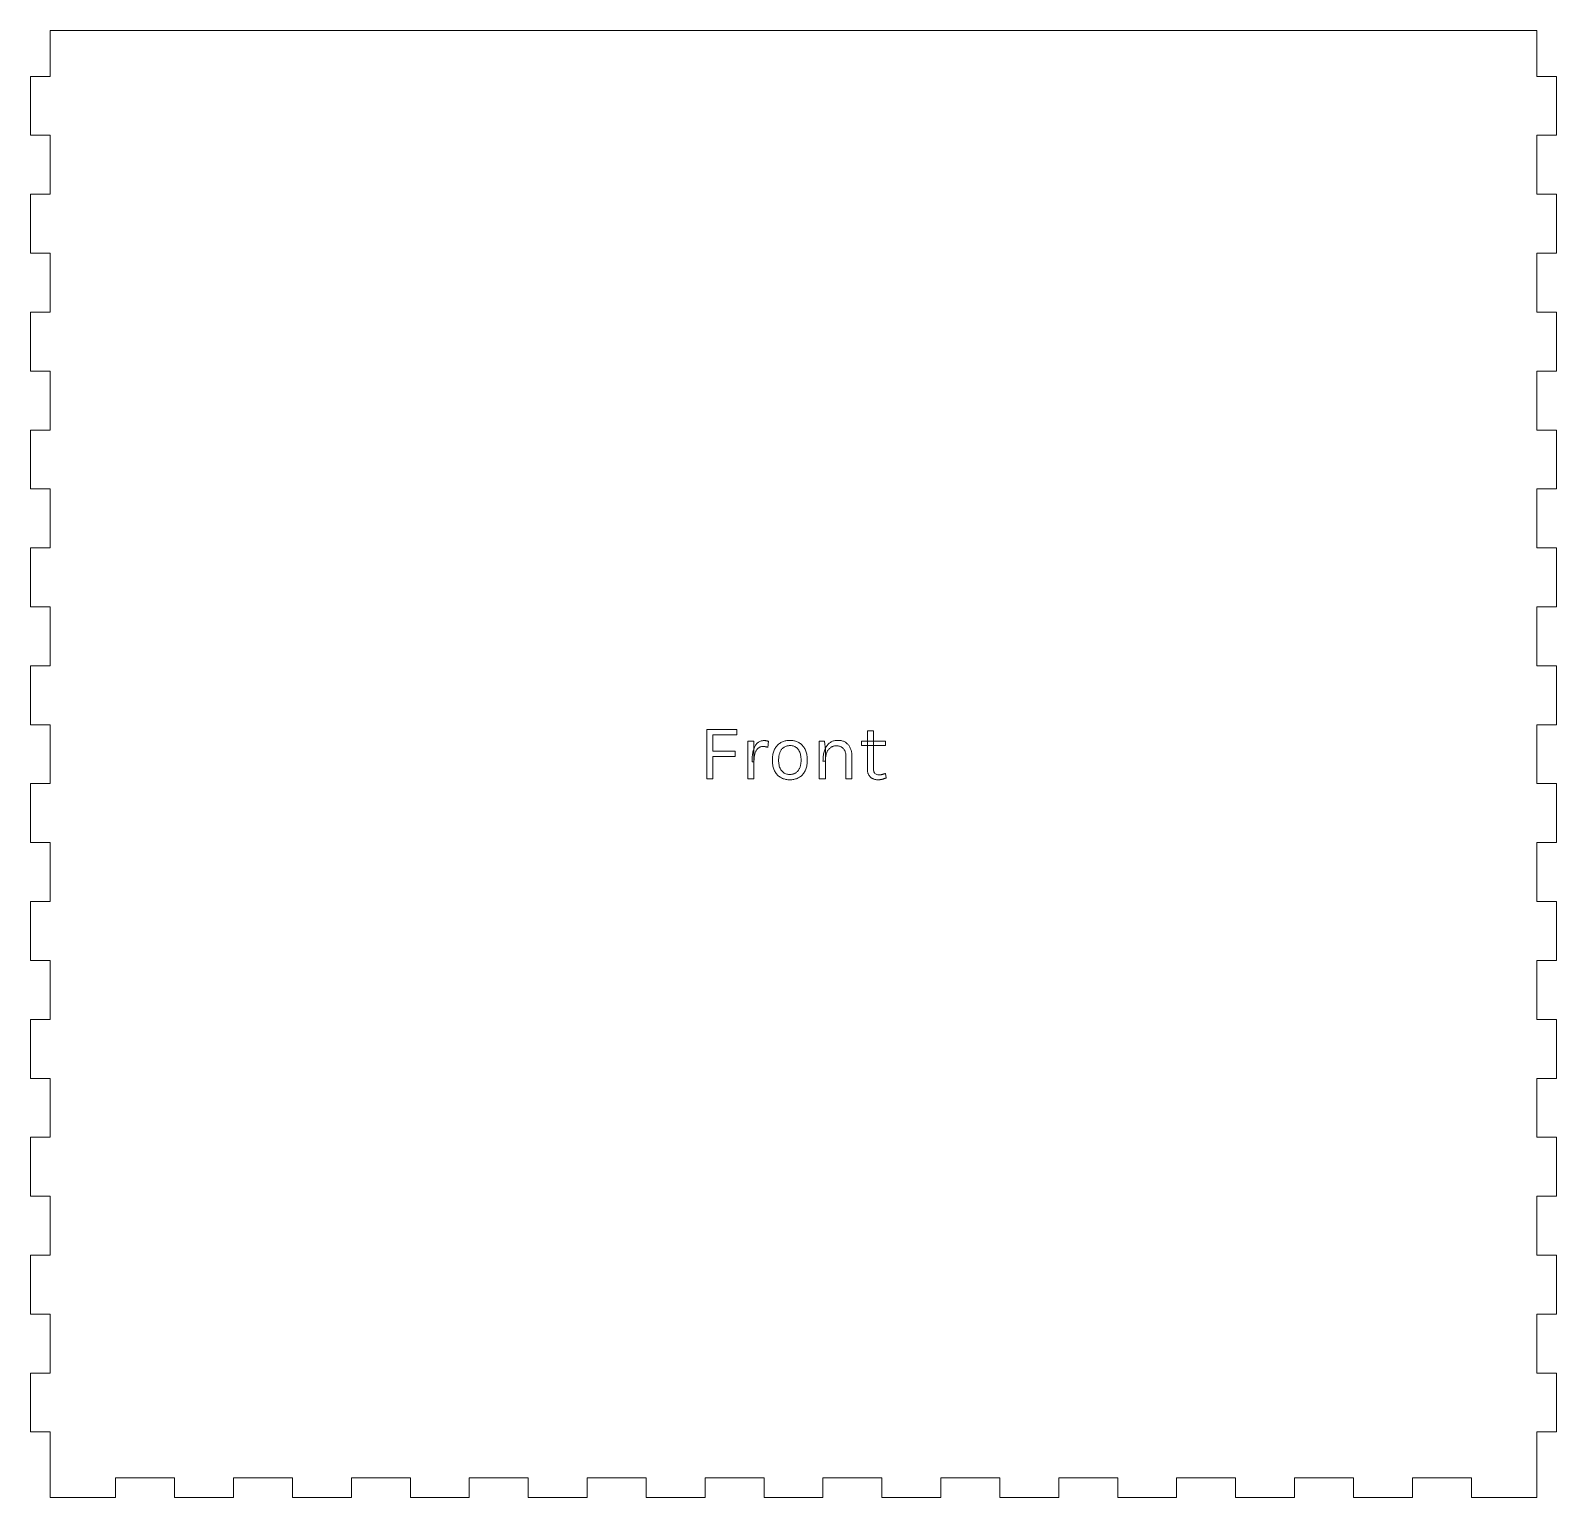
# Model space of a CAD drawing. Extents: x 0 to 665, y 0 to 451.
# Drawn here: x 0 to 233, y 0 to 224 of the extents above; entities that cross this region are included whole.
import ezdxf

# ---------------------------------------------------------------- set-up
doc = ezdxf.new("R2010")
doc.units = 0
doc.layers.get('0').update_dxf_attribs({"lineweight": 0})

msp = doc.modelspace()

# ---------------------------------------------------------------- linework, layer by layer
for p, q in [((230, 224), (3, 224)), ((3, 224), (3, 217)), ((230, 217), (230, 224)), ((3, 217), (0, 217)), ((0, 217), (0, 208)), ((233, 217), (230, 217)), ((233, 208), (233, 217)), ((0, 208), (3, 208)), ((3, 208), (3, 199)), ((230, 199), (230, 208)), ((230, 208), (233, 208)), ((3, 199), (0, 199)), ((0, 199), (0, 190)), ((233, 199), (230, 199)), ((233, 190), (233, 199)), ((0, 190), (3, 190)), ((3, 190), (3, 181)), ((230, 181), (230, 190)), ((230, 190), (233, 190)), ((3, 181), (0, 181)), ((0, 181), (0, 172)), ((233, 181), (230, 181)), ((233, 172), (233, 181)), ((0, 172), (3, 172)), ((3, 172), (3, 163)), ((230, 163), (230, 172)), ((230, 172), (233, 172)), ((3, 163), (0, 163)), ((0, 163), (0, 154)), ((233, 163), (230, 163)), ((233, 154), (233, 163)), ((0, 154), (3, 154)), ((3, 154), (3, 145)), ((230, 145), (230, 154)), ((230, 154), (233, 154)), ((3, 145), (0, 145)), ((0, 145), (0, 136)), ((233, 145), (230, 145)), ((233, 136), (233, 145)), ((0, 136), (3, 136)), ((3, 136), (3, 127)), ((230, 127), (230, 136)), ((230, 136), (233, 136)), ((3, 127), (0, 127)), ((0, 127), (0, 118)), ((233, 127), (230, 127)), ((233, 118), (233, 127)), ((0, 118), (3, 118)), ((3, 118), (3, 109)), ((103.243, 109.732), (103.243, 117.268)), ((103.243, 117.268), (107.827, 117.268)), ((107.827, 117.268), (107.827, 116.464)), ((127.789, 111.208), (127.789, 117.064)), ((127.789, 117.064), (128.713, 117.064)), ((128.713, 117.064), (128.713, 111.232)), ((230, 109), (230, 118)), ((230, 118), (233, 118)), ((107.827, 116.464), (104.179, 116.464)), ((104.179, 116.464), (104.179, 113.956)), ((109.531, 109.732), (109.531, 115.48)), ((109.531, 115.48), (110.467, 115.48)), ((110.389, 114.139), (110.433, 114.28)), ((110.433, 114.28), (110.481, 114.414)), ((110.467, 115.48), (110.467, 109.732)), ((110.481, 114.414), (110.533, 114.54)), ((110.533, 114.54), (110.588, 114.659)), ((110.588, 114.659), (110.648, 114.77)), ((110.648, 114.77), (110.711, 114.875)), ((110.711, 114.875), (110.779, 114.972)), ((110.779, 114.972), (110.85, 115.062)), ((110.889, 114.189), (110.839, 114.114)), ((110.85, 115.062), (110.925, 115.144)), ((110.943, 114.259), (110.889, 114.189)), ((110.925, 115.144), (111.004, 115.219)), ((111, 114.324), (110.943, 114.259)), ((111.061, 114.385), (111, 114.324)), ((111.004, 115.219), (111.087, 115.287)), ((111.125, 114.44), (111.061, 114.385)), ((111.087, 115.287), (111.173, 115.348)), ((111.194, 114.49), (111.125, 114.44)), ((111.173, 115.348), (111.263, 115.401)), ((111.266, 114.533), (111.194, 114.49)), ((111.263, 115.401), (111.356, 115.447)), ((111.342, 114.571), (111.266, 114.533)), ((111.422, 114.603), (111.342, 114.571)), ((111.356, 115.447), (111.453, 115.487)), ((111.507, 114.629), (111.422, 114.603)), ((111.453, 115.487), (111.554, 115.519)), ((111.595, 114.65), (111.507, 114.629)), ((111.554, 115.519), (111.658, 115.544)), ((111.687, 114.664), (111.595, 114.65)), ((111.658, 115.544), (111.765, 115.562)), ((111.783, 114.673), (111.687, 114.664)), ((111.765, 115.562), (111.876, 115.572)), ((111.883, 114.676), (111.783, 114.673)), ((111.876, 115.572), (111.991, 115.576)), ((111.915, 114.676), (111.883, 114.676)), ((111.883, 114.676), (111.883, 114.676)), ((111.947, 114.674), (111.915, 114.676)), ((111.98, 114.672), (111.947, 114.674)), ((112.015, 114.67), (111.98, 114.672)), ((111.991, 115.576), (111.991, 115.576)), ((111.991, 115.576), (112.029, 115.576)), ((112.049, 114.666), (112.015, 114.67)), ((112.029, 115.576), (112.066, 115.575)), ((112.085, 114.662), (112.049, 114.666)), ((112.066, 115.575), (112.103, 115.574)), ((112.122, 114.657), (112.085, 114.662)), ((112.103, 115.574), (112.139, 115.572)), ((112.159, 114.651), (112.122, 114.657)), ((112.139, 115.572), (112.175, 115.569)), ((112.198, 114.644), (112.159, 114.651)), ((112.175, 115.569), (112.21, 115.566)), ((112.237, 114.637), (112.198, 114.644)), ((112.21, 115.566), (112.244, 115.563)), ((112.276, 114.629), (112.237, 114.637)), ((112.244, 115.563), (112.277, 115.559)), ((112.315, 114.621), (112.276, 114.629)), ((112.277, 115.559), (112.31, 115.554)), ((112.31, 115.554), (112.342, 115.549)), ((112.353, 114.612), (112.315, 114.621)), ((112.342, 115.549), (112.374, 115.543)), ((112.391, 114.603), (112.353, 114.612)), ((112.374, 115.543), (112.406, 115.537)), ((112.427, 114.594), (112.391, 114.603)), ((112.406, 115.537), (112.438, 115.53)), ((112.464, 114.585), (112.427, 114.594)), ((112.438, 115.53), (112.47, 115.523)), ((112.499, 114.575), (112.464, 114.585)), ((112.47, 115.523), (112.502, 115.515)), ((112.535, 114.565), (112.499, 114.575)), ((112.502, 115.515), (112.534, 115.507)), ((112.534, 115.507), (112.566, 115.498)), ((112.569, 114.555), (112.535, 114.565)), ((112.566, 115.498), (112.598, 115.489)), ((112.603, 114.544), (112.569, 114.555)), ((112.598, 115.489), (112.631, 115.479)), ((112.663, 115.468), (112.603, 114.544)), ((112.631, 115.479), (112.663, 115.468)), ((112.663, 115.468), (112.663, 115.468)), ((113.551, 114.122), (113.617, 114.259)), ((113.617, 114.259), (113.689, 114.39)), ((113.689, 114.39), (113.766, 114.514)), ((113.766, 114.514), (113.849, 114.631)), ((113.849, 114.631), (113.936, 114.742)), ((113.936, 114.742), (114.029, 114.846)), ((114.029, 114.846), (114.126, 114.944)), ((114.126, 114.944), (114.229, 115.035)), ((114.229, 115.035), (114.337, 115.12)), ((114.337, 115.12), (114.45, 115.198)), ((114.45, 115.198), (114.568, 115.27)), ((114.568, 115.27), (114.69, 115.335)), ((114.677, 114.217), (114.621, 114.139)), ((114.738, 114.291), (114.677, 114.217)), ((114.69, 115.335), (114.816, 115.393)), ((114.803, 114.36), (114.738, 114.291)), ((114.871, 114.425), (114.803, 114.36)), ((114.816, 115.393), (114.945, 115.444)), ((114.942, 114.485), (114.871, 114.425)), ((115.018, 114.541), (114.942, 114.485)), ((114.945, 115.444), (115.078, 115.489)), ((115.097, 114.592), (115.018, 114.541)), ((115.078, 115.489), (115.214, 115.526)), ((115.18, 114.637), (115.097, 114.592)), ((115.266, 114.677), (115.18, 114.637)), ((115.214, 115.526), (115.353, 115.557)), ((115.356, 114.712), (115.266, 114.677)), ((115.353, 115.557), (115.496, 115.581)), ((115.449, 114.741), (115.356, 114.712)), ((115.546, 114.765), (115.449, 114.741)), ((115.496, 115.581), (115.642, 115.598)), ((115.647, 114.784), (115.546, 114.765)), ((115.642, 115.598), (115.792, 115.609)), ((115.75, 114.797), (115.647, 114.784)), ((115.858, 114.805), (115.75, 114.797)), ((115.792, 115.609), (115.945, 115.612)), ((115.969, 114.808), (115.858, 114.805)), ((115.945, 115.612), (115.945, 115.612)), ((115.945, 115.612), (116.097, 115.609)), ((116.133, 114.802), (115.969, 114.808)), ((115.969, 114.808), (115.969, 114.808)), ((116.097, 115.609), (116.246, 115.598)), ((116.288, 114.784), (116.133, 114.802)), ((116.246, 115.598), (116.391, 115.581)), ((116.436, 114.755), (116.288, 114.784)), ((116.391, 115.581), (116.533, 115.557)), ((116.575, 114.713), (116.436, 114.755)), ((116.533, 115.557), (116.672, 115.526)), ((116.706, 114.66), (116.575, 114.713)), ((116.672, 115.526), (116.807, 115.489)), ((116.828, 114.595), (116.706, 114.66)), ((116.807, 115.489), (116.939, 115.444)), ((116.942, 114.518), (116.828, 114.595)), ((116.939, 115.444), (117.068, 115.393)), ((117.048, 114.43), (116.942, 114.518)), ((117.146, 114.329), (117.048, 114.43)), ((117.068, 115.393), (117.194, 115.335)), ((117.235, 114.217), (117.146, 114.329)), ((117.194, 115.335), (117.316, 115.27)), ((117.316, 114.094), (117.235, 114.217)), ((117.316, 115.27), (117.434, 115.198)), ((117.434, 115.198), (117.547, 115.12)), ((117.547, 115.12), (117.655, 115.035)), ((117.655, 115.035), (117.757, 114.944)), ((117.757, 114.944), (117.855, 114.846)), ((117.855, 114.846), (117.947, 114.742)), ((117.947, 114.742), (118.034, 114.631)), ((118.034, 114.631), (118.116, 114.514)), ((118.116, 114.514), (118.192, 114.39)), ((118.192, 114.39), (118.264, 114.259)), ((118.264, 114.259), (118.33, 114.122)), ((120.427, 109.732), (120.427, 115.468)), ((120.427, 115.468), (121.231, 115.468)), ((121.231, 115.468), (121.363, 114.148)), ((121.267, 114.154), (121.322, 114.292)), ((121.322, 114.292), (121.382, 114.424)), ((121.382, 114.424), (121.447, 114.549)), ((121.447, 114.549), (121.517, 114.667)), ((121.517, 114.667), (121.592, 114.779)), ((121.592, 114.779), (121.671, 114.884)), ((121.671, 114.884), (121.756, 114.982)), ((121.756, 114.982), (121.845, 115.074)), ((121.874, 114.238), (121.814, 114.159)), ((121.845, 115.074), (121.939, 115.159)), ((121.938, 114.311), (121.874, 114.238)), ((122.005, 114.379), (121.938, 114.311)), ((121.939, 115.159), (122.038, 115.237)), ((122.075, 114.443), (122.005, 114.379)), ((122.038, 115.237), (122.142, 115.308)), ((122.149, 114.502), (122.075, 114.443)), ((122.142, 115.308), (122.25, 115.372)), ((122.226, 114.556), (122.149, 114.502)), ((122.306, 114.604), (122.226, 114.556)), ((122.25, 115.372), (122.362, 115.428)), ((122.388, 114.646), (122.306, 114.604)), ((122.362, 115.428), (122.479, 115.477)), ((122.473, 114.682), (122.388, 114.646)), ((122.561, 114.713), (122.473, 114.682)), ((122.479, 115.477), (122.6, 115.518)), ((122.652, 114.739), (122.561, 114.713)), ((122.6, 115.518), (122.725, 115.552)), ((122.746, 114.759), (122.652, 114.739)), ((122.725, 115.552), (122.855, 115.578)), ((122.842, 114.773), (122.746, 114.759)), ((122.941, 114.781), (122.842, 114.773)), ((122.855, 115.578), (122.989, 115.597)), ((123.043, 114.784), (122.941, 114.781)), ((122.989, 115.597), (123.128, 115.608)), ((123.176, 114.78), (123.043, 114.784)), ((123.043, 114.784), (123.043, 114.784)), ((123.128, 115.608), (123.271, 115.612)), ((123.303, 114.767), (123.176, 114.78)), ((123.271, 115.612), (123.271, 115.612)), ((123.271, 115.612), (123.405, 115.609)), ((123.424, 114.745), (123.303, 114.767)), ((123.405, 115.609), (123.534, 115.6)), ((123.54, 114.715), (123.424, 114.745)), ((123.534, 115.6), (123.66, 115.585)), ((123.65, 114.677), (123.54, 114.715)), ((123.754, 114.63), (123.65, 114.677)), ((123.66, 115.585), (123.782, 115.564)), ((123.853, 114.574), (123.754, 114.63)), ((123.782, 115.564), (123.9, 115.536)), ((123.945, 114.509), (123.853, 114.574)), ((123.9, 115.536), (124.014, 115.503)), ((124.033, 114.437), (123.945, 114.509)), ((124.014, 115.503), (124.125, 115.464)), ((124.114, 114.355), (124.033, 114.437)), ((124.189, 114.265), (124.114, 114.355)), ((124.125, 115.464), (124.231, 115.418)), ((124.255, 114.168), (124.189, 114.265)), ((124.231, 115.418), (124.333, 115.367)), ((124.333, 115.367), (124.432, 115.309)), ((124.432, 115.309), (124.526, 115.246)), ((124.526, 115.246), (124.616, 115.177)), ((124.616, 115.177), (124.702, 115.104)), ((124.702, 115.104), (124.782, 115.025)), ((124.782, 115.025), (124.859, 114.941)), ((124.859, 114.941), (124.931, 114.851)), ((124.931, 114.851), (124.998, 114.757)), ((124.998, 114.757), (125.061, 114.657)), ((125.061, 114.657), (125.119, 114.552)), ((125.119, 114.552), (125.173, 114.442)), ((125.173, 114.442), (125.222, 114.327)), ((125.222, 114.327), (125.266, 114.208)), ((125.266, 114.208), (125.305, 114.085)), ((126.865, 114.82), (126.865, 115.468)), ((126.865, 115.468), (130.525, 115.468)), ((130.525, 114.82), (126.865, 114.82)), ((130.525, 115.468), (130.525, 114.82)), ((130.525, 114.82), (130.525, 114.82)), ((104.179, 113.956), (107.575, 113.956)), ((107.575, 113.152), (104.179, 113.152)), ((104.179, 113.152), (104.179, 109.732)), ((107.575, 113.956), (107.575, 113.152)), ((110.179, 112.324), (110.181, 112.539)), ((110.467, 112.324), (110.179, 112.324)), ((110.181, 112.539), (110.187, 112.746)), ((110.187, 112.746), (110.198, 112.946)), ((110.198, 112.946), (110.213, 113.139)), ((110.213, 113.139), (110.231, 113.324)), ((110.231, 113.324), (110.255, 113.502)), ((110.255, 113.502), (110.282, 113.672)), ((110.282, 113.672), (110.313, 113.835)), ((110.313, 113.835), (110.349, 113.991)), ((110.349, 113.991), (110.389, 114.139)), ((110.468, 112.465), (110.467, 112.324)), ((110.467, 112.324), (110.467, 112.324)), ((110.467, 112.324), (110.467, 112.324)), ((110.473, 112.602), (110.468, 112.465)), ((110.48, 112.736), (110.473, 112.602)), ((110.49, 112.865), (110.48, 112.736)), ((110.502, 112.992), (110.49, 112.865)), ((110.518, 113.114), (110.502, 112.992)), ((110.536, 113.232), (110.518, 113.114)), ((110.557, 113.347), (110.536, 113.232)), ((110.581, 113.459), (110.557, 113.347)), ((110.608, 113.566), (110.581, 113.459)), ((110.638, 113.669), (110.608, 113.566)), ((110.671, 113.768), (110.638, 113.669)), ((110.708, 113.861), (110.671, 113.768)), ((110.748, 113.95), (110.708, 113.861)), ((110.792, 114.035), (110.748, 113.95)), ((110.839, 114.114), (110.792, 114.035)), ((113.269, 112.6), (113.272, 112.795)), ((113.272, 112.406), (113.269, 112.6)), ((113.269, 112.6), (113.269, 112.6)), ((113.272, 112.795), (113.283, 112.983)), ((113.283, 112.219), (113.272, 112.406)), ((113.283, 112.983), (113.3, 113.165)), ((113.3, 112.038), (113.283, 112.219)), ((113.3, 113.165), (113.325, 113.341)), ((113.325, 111.863), (113.3, 112.038)), ((113.325, 113.341), (113.356, 113.51)), ((113.356, 111.694), (113.325, 111.863)), ((113.356, 113.51), (113.394, 113.672)), ((113.394, 113.672), (113.44, 113.829)), ((113.44, 113.829), (113.492, 113.979)), ((113.492, 113.979), (113.551, 114.122)), ((114.231, 112.735), (114.229, 112.6)), ((114.229, 112.6), (114.229, 112.6)), ((114.229, 112.6), (114.233, 112.401)), ((114.237, 112.866), (114.231, 112.735)), ((114.233, 112.401), (114.246, 112.211)), ((114.247, 112.993), (114.237, 112.866)), ((114.246, 112.211), (114.268, 112.03)), ((114.261, 113.117), (114.247, 112.993)), ((114.279, 113.237), (114.261, 113.117)), ((114.268, 112.03), (114.298, 111.856)), ((114.301, 113.353), (114.279, 113.237)), ((114.298, 111.856), (114.336, 111.692)), ((114.327, 113.465), (114.301, 113.353)), ((114.358, 113.573), (114.327, 113.465)), ((114.392, 113.678), (114.358, 113.573)), ((114.43, 113.779), (114.392, 113.678)), ((114.472, 113.876), (114.43, 113.779)), ((114.518, 113.968), (114.472, 113.876)), ((114.567, 114.055), (114.518, 113.968)), ((114.621, 114.139), (114.567, 114.055)), ((117.388, 113.963), (117.316, 114.094)), ((117.452, 113.823), (117.388, 113.963)), ((117.508, 113.675), (117.452, 113.823)), ((117.555, 113.517), (117.508, 113.675)), ((117.593, 113.351), (117.555, 113.517)), ((117.563, 111.742), (117.589, 111.853)), ((117.589, 111.853), (117.611, 111.969)), ((117.623, 113.176), (117.593, 113.351)), ((117.611, 111.969), (117.629, 112.087)), ((117.644, 112.993), (117.623, 113.176)), ((117.629, 112.087), (117.643, 112.21)), ((117.643, 112.21), (117.653, 112.336)), ((117.657, 112.801), (117.644, 112.993)), ((117.653, 112.336), (117.659, 112.466)), ((117.661, 112.6), (117.657, 112.801)), ((117.659, 112.466), (117.661, 112.6)), ((117.661, 112.6), (117.661, 112.6)), ((118.33, 114.122), (118.388, 113.979)), ((118.388, 113.979), (118.44, 113.829)), ((118.44, 113.829), (118.485, 113.672)), ((118.485, 113.672), (118.523, 113.51)), ((118.523, 113.51), (118.554, 113.341)), ((118.554, 111.863), (118.523, 111.694)), ((118.554, 113.341), (118.578, 113.165)), ((118.578, 112.038), (118.554, 111.863)), ((118.578, 113.165), (118.595, 112.983)), ((118.595, 112.219), (118.578, 112.038)), ((118.595, 112.983), (118.606, 112.795)), ((118.606, 112.406), (118.595, 112.219)), ((118.606, 112.795), (118.609, 112.6)), ((118.609, 112.6), (118.606, 112.406)), ((118.609, 112.6), (118.609, 112.6)), ((121.003, 112.444), (121.006, 112.641)), ((121.363, 112.444), (121.003, 112.444)), ((121.006, 112.641), (121.014, 112.833)), ((121.014, 112.833), (121.027, 113.019)), ((121.027, 113.019), (121.045, 113.199)), ((121.045, 113.199), (121.069, 113.373)), ((121.069, 113.373), (121.098, 113.541)), ((121.098, 113.541), (121.132, 113.703)), ((121.132, 113.703), (121.172, 113.859)), ((121.172, 113.859), (121.217, 114.009)), ((121.217, 114.009), (121.267, 114.154)), ((121.363, 114.148), (121.363, 109.732)), ((121.365, 112.587), (121.363, 112.444)), ((121.363, 112.444), (121.363, 112.444)), ((121.371, 112.726), (121.365, 112.587)), ((121.381, 112.862), (121.371, 112.726)), ((121.396, 112.993), (121.381, 112.862)), ((121.414, 113.12), (121.396, 112.993)), ((121.436, 113.243), (121.414, 113.12)), ((121.463, 113.362), (121.436, 113.243)), ((121.494, 113.477), (121.463, 113.362)), ((121.528, 113.588), (121.494, 113.477)), ((121.567, 113.695), (121.528, 113.588)), ((121.61, 113.798), (121.567, 113.695)), ((121.656, 113.895), (121.61, 113.798)), ((121.705, 113.988), (121.656, 113.895)), ((121.758, 114.076), (121.705, 113.988)), ((121.814, 114.159), (121.758, 114.076)), ((124.314, 114.062), (124.255, 114.168)), ((124.366, 113.949), (124.314, 114.062)), ((124.409, 113.828), (124.366, 113.949)), ((124.444, 113.699), (124.409, 113.828)), ((124.472, 113.562), (124.444, 113.699)), ((124.491, 113.417), (124.472, 113.562)), ((124.503, 113.264), (124.491, 113.417)), ((124.507, 113.104), (124.503, 113.264)), ((124.507, 109.732), (124.507, 113.104)), ((125.305, 114.085), (125.338, 113.957)), ((125.338, 113.957), (125.367, 113.826)), ((125.367, 113.826), (125.39, 113.69)), ((125.39, 113.69), (125.408, 113.549)), ((125.408, 113.549), (125.421, 113.405)), ((125.421, 113.405), (125.428, 113.257)), ((125.428, 113.257), (125.431, 113.104)), ((125.431, 113.104), (125.431, 113.104)), ((125.431, 113.104), (125.431, 109.732)), ((104.179, 109.732), (103.243, 109.732)), ((104.179, 109.732), (104.179, 109.732)), ((110.467, 109.732), (109.531, 109.732)), ((110.467, 109.732), (110.467, 109.732)), ((113.394, 111.532), (113.356, 111.694)), ((113.44, 111.375), (113.394, 111.532)), ((113.492, 111.225), (113.44, 111.375)), ((113.551, 111.082), (113.492, 111.225)), ((113.617, 110.944), (113.551, 111.082)), ((113.689, 110.813), (113.617, 110.944)), ((113.766, 110.688), (113.689, 110.813)), ((113.849, 110.57), (113.766, 110.688)), ((113.936, 110.459), (113.849, 110.57)), ((114.029, 110.355), (113.936, 110.459)), ((114.126, 110.256), (114.029, 110.355)), ((114.229, 110.165), (114.126, 110.256)), ((114.337, 110.08), (114.229, 110.165)), ((114.336, 111.692), (114.383, 111.535)), ((114.45, 110.002), (114.337, 110.08)), ((114.383, 111.535), (114.439, 111.388)), ((114.439, 111.388), (114.504, 111.248)), ((114.568, 109.93), (114.45, 110.002)), ((114.504, 111.248), (114.576, 111.117)), ((114.69, 109.865), (114.568, 109.93)), ((114.576, 111.117), (114.658, 110.995)), ((114.658, 110.995), (114.748, 110.883)), ((114.816, 109.807), (114.69, 109.865)), ((114.748, 110.883), (114.846, 110.782)), ((114.945, 109.756), (114.816, 109.807)), ((114.846, 110.782), (114.952, 110.694)), ((115.078, 109.711), (114.945, 109.756)), ((114.952, 110.694), (115.066, 110.617)), ((115.066, 110.617), (115.188, 110.552)), ((115.214, 109.674), (115.078, 109.711)), ((115.188, 110.552), (115.319, 110.499)), ((115.353, 109.643), (115.214, 109.674)), ((115.319, 110.499), (115.457, 110.457)), ((115.496, 109.619), (115.353, 109.643)), ((115.457, 110.457), (115.604, 110.428)), ((115.642, 109.602), (115.496, 109.619)), ((115.604, 110.428), (115.758, 110.41)), ((115.792, 109.591), (115.642, 109.602)), ((115.758, 110.41), (115.921, 110.404)), ((115.945, 109.588), (115.792, 109.591)), ((115.921, 110.404), (116.031, 110.407)), ((115.921, 110.404), (115.921, 110.404)), ((115.921, 110.404), (115.921, 110.404)), ((116.097, 109.591), (115.945, 109.588)), ((115.945, 109.588), (115.945, 109.588)), ((115.945, 109.588), (115.945, 109.588)), ((116.031, 110.407), (116.137, 110.415)), ((116.246, 109.602), (116.097, 109.591)), ((116.137, 110.415), (116.241, 110.428)), ((116.241, 110.428), (116.341, 110.447)), ((116.391, 109.619), (116.246, 109.602)), ((116.341, 110.447), (116.437, 110.471)), ((116.533, 109.643), (116.391, 109.619)), ((116.437, 110.471), (116.53, 110.5)), ((116.53, 110.5), (116.62, 110.535)), ((116.672, 109.674), (116.533, 109.643)), ((116.62, 110.535), (116.706, 110.575)), ((116.807, 109.711), (116.672, 109.674)), ((116.706, 110.575), (116.789, 110.62)), ((116.789, 110.62), (116.869, 110.671)), ((116.939, 109.756), (116.807, 109.711)), ((116.869, 110.671), (116.945, 110.727)), ((117.068, 109.807), (116.939, 109.756)), ((116.945, 110.727), (117.017, 110.787)), ((117.017, 110.787), (117.086, 110.851)), ((117.194, 109.865), (117.068, 109.807)), ((117.086, 110.851), (117.151, 110.921)), ((117.151, 110.921), (117.212, 110.994)), ((117.316, 109.93), (117.194, 109.865)), ((117.212, 110.994), (117.269, 111.072)), ((117.269, 111.072), (117.322, 111.155)), ((117.434, 110.002), (117.316, 109.93)), ((117.322, 111.155), (117.372, 111.242)), ((117.372, 111.242), (117.418, 111.334)), ((117.418, 111.334), (117.46, 111.43)), ((117.547, 110.08), (117.434, 110.002)), ((117.46, 111.43), (117.498, 111.53)), ((117.498, 111.53), (117.532, 111.634)), ((117.532, 111.634), (117.563, 111.742)), ((117.655, 110.165), (117.547, 110.08)), ((117.757, 110.256), (117.655, 110.165)), ((117.855, 110.355), (117.757, 110.256)), ((117.947, 110.459), (117.855, 110.355)), ((118.034, 110.57), (117.947, 110.459)), ((118.116, 110.688), (118.034, 110.57)), ((118.192, 110.813), (118.116, 110.688)), ((118.264, 110.944), (118.192, 110.813)), ((118.33, 111.082), (118.264, 110.944)), ((118.388, 111.225), (118.33, 111.082)), ((118.44, 111.375), (118.388, 111.225)), ((118.485, 111.532), (118.44, 111.375)), ((118.523, 111.694), (118.485, 111.532)), ((121.363, 109.732), (120.427, 109.732)), ((121.363, 109.732), (121.363, 109.732)), ((125.431, 109.732), (124.507, 109.732)), ((125.431, 109.732), (125.431, 109.732)), ((127.791, 111.102), (127.789, 111.208)), ((127.789, 111.208), (127.789, 111.208)), ((127.798, 110.999), (127.791, 111.102)), ((127.808, 110.9), (127.798, 110.999)), ((127.824, 110.805), (127.808, 110.9)), ((127.843, 110.713), (127.824, 110.805)), ((127.867, 110.625), (127.843, 110.713)), ((127.895, 110.54), (127.867, 110.625)), ((127.927, 110.459), (127.895, 110.54)), ((127.964, 110.382), (127.927, 110.459)), ((128.005, 110.308), (127.964, 110.382)), ((128.05, 110.238), (128.005, 110.308)), ((128.098, 110.171), (128.05, 110.238)), ((128.149, 110.108), (128.098, 110.171)), ((128.203, 110.049), (128.149, 110.108)), ((128.26, 109.993), (128.203, 110.049)), ((128.32, 109.941), (128.26, 109.993)), ((128.384, 109.892), (128.32, 109.941)), ((128.45, 109.847), (128.384, 109.892)), ((128.52, 109.806), (128.45, 109.847)), ((128.593, 109.768), (128.52, 109.806)), ((128.668, 109.734), (128.593, 109.768)), ((128.746, 109.703), (128.668, 109.734)), ((128.713, 111.232), (128.721, 111.063)), ((128.721, 111.063), (128.746, 110.912)), ((128.746, 110.912), (128.788, 110.779)), ((128.825, 109.676), (128.746, 109.703)), ((128.788, 110.779), (128.845, 110.664)), ((128.906, 109.653), (128.825, 109.676)), ((128.845, 110.664), (128.92, 110.566)), ((128.989, 109.633), (128.906, 109.653)), ((128.92, 110.566), (129.011, 110.486)), ((129.074, 109.617), (128.989, 109.633)), ((129.011, 110.486), (129.119, 110.424)), ((129.161, 109.604), (129.074, 109.617)), ((129.119, 110.424), (129.243, 110.38)), ((129.25, 109.595), (129.161, 109.604)), ((129.243, 110.38), (129.384, 110.353)), ((129.34, 109.59), (129.25, 109.595)), ((129.433, 109.588), (129.34, 109.59)), ((129.384, 110.353), (129.541, 110.344)), ((129.498, 109.589), (129.433, 109.588)), ((129.433, 109.588), (129.433, 109.588)), ((129.433, 109.588), (129.433, 109.588)), ((129.562, 109.591), (129.498, 109.589)), ((129.541, 110.344), (129.59, 110.345)), ((129.541, 110.344), (129.541, 110.344)), ((129.626, 109.596), (129.562, 109.591)), ((129.59, 110.345), (129.639, 110.346)), ((129.689, 109.601), (129.626, 109.596)), ((129.639, 110.346), (129.687, 110.349)), ((129.687, 110.349), (129.735, 110.353)), ((129.752, 109.609), (129.689, 109.601)), ((129.735, 110.353), (129.783, 110.358)), ((129.814, 109.618), (129.752, 109.609)), ((129.783, 110.358), (129.831, 110.363)), ((129.876, 109.629), (129.814, 109.618)), ((129.831, 110.363), (129.878, 110.37)), ((129.938, 109.642), (129.876, 109.629)), ((129.878, 110.37), (129.925, 110.379)), ((129.925, 110.379), (129.972, 110.388)), ((129.999, 109.656), (129.938, 109.642)), ((129.972, 110.388), (130.018, 110.398)), ((130.06, 109.672), (129.999, 109.656)), ((130.018, 110.398), (130.065, 110.409)), ((130.121, 109.689), (130.06, 109.672)), ((130.065, 110.409), (130.113, 110.422)), ((130.113, 110.422), (130.162, 110.435)), ((130.181, 109.708), (130.121, 109.689)), ((130.162, 110.435), (130.212, 110.45)), ((130.242, 109.727), (130.181, 109.708)), ((130.212, 110.45), (130.263, 110.466)), ((130.303, 109.747), (130.242, 109.727)), ((130.263, 110.466), (130.316, 110.482)), ((130.364, 109.768), (130.303, 109.747)), ((130.316, 110.482), (130.369, 110.5)), ((130.425, 109.79), (130.364, 109.768)), ((130.369, 110.5), (130.424, 110.519)), ((130.424, 110.519), (130.48, 110.539)), ((130.486, 109.813), (130.425, 109.79)), ((130.48, 110.539), (130.537, 110.56)), ((130.547, 109.837), (130.486, 109.813)), ((130.537, 110.56), (130.537, 110.56)), ((130.537, 110.56), (130.669, 109.888)), ((130.608, 109.862), (130.547, 109.837)), ((130.669, 109.888), (130.608, 109.862)), ((3, 109), (0, 109)), ((0, 109), (0, 100)), ((233, 109), (230, 109)), ((233, 100), (233, 109)), ((0, 100), (3, 100)), ((3, 100), (3, 91)), ((230, 91), (230, 100)), ((230, 100), (233, 100)), ((3, 91), (0, 91)), ((0, 91), (0, 82)), ((233, 91), (230, 91)), ((233, 82), (233, 91)), ((0, 82), (3, 82)), ((3, 82), (3, 73)), ((230, 73), (230, 82)), ((230, 82), (233, 82)), ((3, 73), (0, 73)), ((0, 73), (0, 64)), ((233, 73), (230, 73)), ((233, 64), (233, 73)), ((0, 64), (3, 64)), ((3, 64), (3, 55)), ((230, 55), (230, 64)), ((230, 64), (233, 64)), ((3, 55), (0, 55)), ((0, 55), (0, 46)), ((233, 55), (230, 55)), ((233, 46), (233, 55)), ((0, 46), (3, 46)), ((3, 46), (3, 37)), ((230, 37), (230, 46)), ((230, 46), (233, 46)), ((3, 37), (0, 37)), ((0, 37), (0, 28)), ((233, 37), (230, 37)), ((233, 28), (233, 37)), ((0, 28), (3, 28)), ((3, 28), (3, 19)), ((230, 19), (230, 28)), ((230, 28), (233, 28)), ((3, 19), (0, 19)), ((0, 19), (0, 10)), ((233, 19), (230, 19)), ((233, 10), (233, 19)), ((0, 10), (3, 10)), ((3, 10), (3, 3)), ((230, 10), (233, 10)), ((230, 3), (230, 10)), ((3, 3), (3, 0)), ((13, 0), (13, 3)), ((13, 3), (22, 3)), ((22, 3), (22, 0)), ((31, 0), (31, 3)), ((31, 3), (40, 3)), ((40, 3), (40, 0)), ((49, 0), (49, 3)), ((49, 3), (58, 3)), ((58, 3), (58, 0)), ((67, 0), (67, 3)), ((67, 3), (76, 3)), ((76, 3), (76, 0)), ((85, 0), (85, 3)), ((85, 3), (94, 3)), ((94, 3), (94, 0)), ((103, 0), (103, 3)), ((103, 3), (112, 3)), ((112, 3), (112, 0)), ((121, 0), (121, 3)), ((121, 3), (130, 3)), ((130, 3), (130, 0)), ((139, 0), (139, 3)), ((139, 3), (148, 3)), ((148, 3), (148, 0)), ((157, 0), (157, 3)), ((157, 3), (166, 3)), ((166, 3), (166, 0)), ((175, 0), (175, 3)), ((175, 3), (184, 3)), ((184, 3), (184, 0)), ((193, 0), (193, 3)), ((193, 3), (202, 3)), ((202, 3), (202, 0)), ((211, 0), (211, 3)), ((211, 3), (220, 3)), ((220, 3), (220, 0)), ((230, 0), (230, 3)), ((3, 0), (13, 0)), ((22, 0), (31, 0)), ((40, 0), (49, 0)), ((58, 0), (67, 0)), ((76, 0), (85, 0)), ((94, 0), (103, 0)), ((112, 0), (121, 0)), ((130, 0), (139, 0)), ((148, 0), (157, 0)), ((166, 0), (175, 0)), ((184, 0), (193, 0)), ((202, 0), (211, 0)), ((220, 0), (230, 0))]:
    msp.add_line(p, q)

doc.saveas('drawing.dxf')
